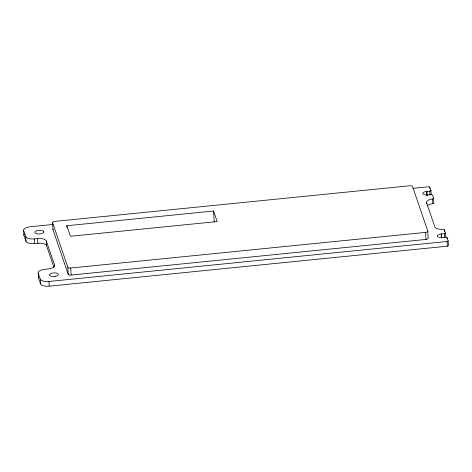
<?xml version="1.0" encoding="UTF-8"?>
<svg xmlns="http://www.w3.org/2000/svg" width="472" height="472" viewBox="0 0 472 472"><rect width="100%" height="100%" fill="white"/><g stroke="black" fill="none" stroke-linecap="round" stroke-linejoin="round"><path stroke-width="0.71" d="M412.959 188.334L428.352 186.788A1.286 0.519 -3.1 0 1 429.797 187.166L430.924 190.464A1.286 0.519 -3.1 0 1 429.827 191.101L426.004 191.502A4.496 1.817 -3.1 0 0 422.823 193.632A4.496 1.817 -3.1 0 0 427.201 195.007L431.036 194.635A1.286 0.519 -3.1 0 1 432.482 195.013L433.609 198.317A1.286 0.519 -3.1 0 1 432.57 198.942L431.986 199.042A7.711 3.109 -3.1 0 0 426.576 202.689L426.647 204.028M433.609 198.317L433.862 203.013A1.286 0.519 -3.1 0 1 432.824 203.638L432.24 203.739A7.711 3.109 -3.1 0 0 427.189 205.922M426.576 202.689L434.889 227.008A7.711 3.109 -3.1 0 0 442.352 229.368L444.335 229.711L445.462 233.009A1.286 0.519 -3.1 0 1 444.364 233.64L440.541 234.041A4.496 1.817 -3.1 0 0 437.361 236.171A4.496 1.817 -3.1 0 0 441.739 237.546L445.574 237.18A1.286 0.519 -3.1 0 1 447.019 237.558L448.146 240.856L448.4 245.552A1.286 0.519 -3.1 0 1 447.362 246.183L49.218 286.174A7.711 3.109 -3.1 0 1 40.545 283.896L38.468 277.819L38.214 273.117A7.711 3.109 -3.1 0 1 44.805 269.311L47.985 268.993A7.711 3.109 -3.1 0 0 54.581 265.187L46.268 240.867A7.711 3.109 -3.1 0 0 37.595 238.59L34.415 238.909A7.711 3.109 -3.1 0 1 25.748 236.637L23.671 230.554A7.711 3.109 -3.1 0 1 30.261 226.749L52.988 224.471M66.806 225.746L213.586 211.013L217.191 221.551L70.411 236.283L66.806 225.746L66.888 227.215M23.671 230.554L23.924 235.257L26.001 241.334A7.711 3.109 -3.1 0 0 34.668 243.611L37.849 243.286A7.711 3.109 -3.1 0 1 46.521 245.564L53.885 267.105M52.599 222.666L67.832 267.252A2.572 1.038 -3.1 0 0 70.723 268.013L425.596 232.389A2.572 1.038 -3.1 0 0 427.791 231.121L412.558 186.528A2.572 1.038 -3.1 0 0 409.666 185.773L54.793 221.397A2.572 1.038 -3.1 0 0 52.599 222.666L52.982 229.711L68.216 274.303A2.572 1.038 -3.1 0 0 71.107 275.058L425.974 239.434A2.572 1.038 -3.1 0 0 428.175 238.165L427.791 231.121M38.214 273.117L40.291 279.2A7.711 3.109 -3.1 0 0 48.964 281.471L447.108 241.481A1.286 0.519 -3.1 0 0 448.146 240.856M447.019 237.558L447.09 238.897M447.108 241.481L447.362 246.183M445.462 233.009L445.68 237.032M444.335 229.711L444.447 231.722M444.364 233.64L444.583 237.67M441.432 233.935L441.65 237.959M441.208 233.959L441.426 237.988M432.57 198.942L432.824 203.638M430.924 190.464L431.142 194.493M429.797 187.166L429.874 188.511M429.827 191.101L430.045 195.125M426.894 191.39L427.113 195.42M426.67 191.42L426.889 195.443M425.596 232.389L425.974 239.434M213.586 211.013L214.182 222.017M70.723 268.013L71.107 275.058M67.832 267.252L68.216 274.303M54.581 265.187L54.652 266.532M48.964 281.471L49.218 286.174M46.268 240.867L46.521 245.564M40.291 279.2L40.545 283.896M37.595 238.59L37.849 243.286M34.415 238.909L34.668 243.611M25.748 236.637L26.001 241.334M23.924 235.257A7.711 3.109 -3.1 0 1 23.978 234.277M38.468 277.819A7.711 3.109 -3.1 0 1 38.521 276.84M52.982 229.711A2.572 1.038 -3.1 0 1 53.147 229.168M43.825 231.864L43.766 232.236A4.496 1.817 -3.1 0 1 39.259 233.947A4.496 1.817 -3.1 0 1 34.881 232.578A4.496 1.817 -3.1 0 1 38.061 230.442L38.958 230.336A4.496 1.817 -3.1 0 1 43.825 231.864M55.153 276.374L54.256 276.486A4.496 1.817 -3.1 0 1 49.69 274.22A4.496 1.817 -3.1 0 1 57.189 273.312A4.496 1.817 -3.1 0 1 55.153 276.374"/></g></svg>
